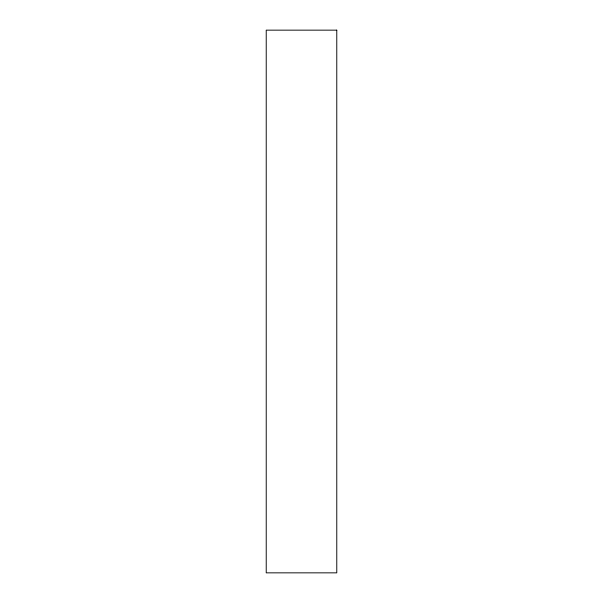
<?xml version="1.0" encoding="UTF-8"?>
<svg xmlns="http://www.w3.org/2000/svg" width="603" height="603" viewBox="0 0 603 603"><rect width="100%" height="100%" fill="white"/><g stroke="black" fill="none" stroke-linecap="round" stroke-linejoin="round"><path stroke-width="0.9" d="M336.776 30.15L266.224 30.15L266.224 572.85L336.776 572.85L336.776 30.15"/></g></svg>
